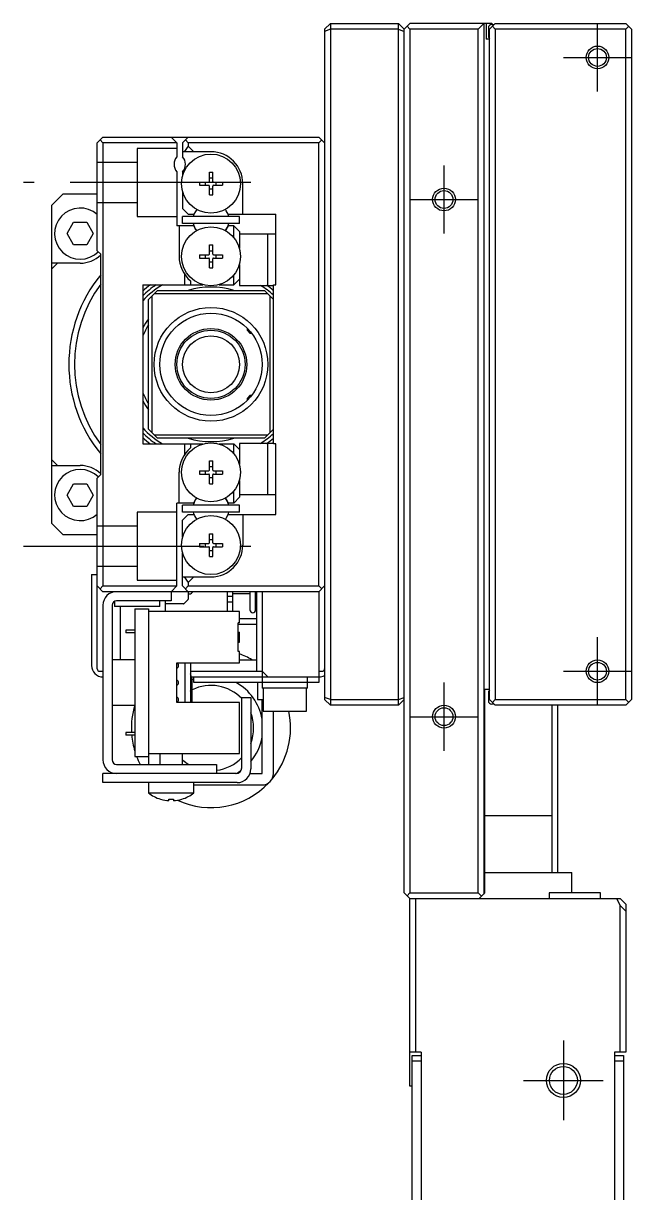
# Model space of a CAD drawing. Extents: x -2 to 706, y -8 to 420.
# Drawn here: x -2.5 to 51, y 232.5 to 335.4 of the extents above; entities that cross this region are included whole.
import ezdxf

# ---------------------------------------------------------------- set-up
doc = ezdxf.new("R2010")
doc.units = 0
doc.header["$LTSCALE"] = 0.5
doc.linetypes.add('CENTER', pattern=[50.8, 31.75, -6.35, 6.35, -6.35])
doc.linetypes.add('DASHED', pattern=[19.05, 12.7, -6.35])
for name, color, linetype in [('MSM_CENTER', 1, 'CENTER'), ('MSM_CONTINUOUS', 7, 'CONTINUOUS'), ('MSM_DASHED', 4, 'DASHED'), ('MSM_NARROW', 5, 'CONTINUOUS')]:
    doc.layers.add(name, color=color, linetype=linetype)

msp = doc.modelspace()

# ---------------------------------------------------------------- linework, layer by layer
at = {"layer": 'MSM_CENTER'}
for p, q in [((48, 329.38), (48, 335.38)), ((45, 332.38), (51, 332.38)), ((34.5, 316.88), (34.5, 322.88)), ((17.5, 321.38), (-2.5, 321.38)), ((31.5, 319.88), (37.5, 319.88)), ((-2.5, 289.38), (17.5, 289.38)), ((48, 275.38), (48, 281.38)), ((45, 278.38), (51, 278.38)), ((34.5, 271.38), (34.5, 277.38)), ((31.5, 274.38), (37.5, 274.38)), ((45, 245.88), (45, 238.88)), ((41.5, 242.38), (48.5, 242.38))]:
    msp.add_line(p, q, dxfattribs=at)
at = {"layer": 'MSM_CONTINUOUS'}
for p, q in [((24.5, 335.38), (24, 334.88)), ((24.5, 335.38), (30.5, 335.38)), ((24.5, 335.38), (24.5, 275.38)), ((31, 334.88), (30.5, 335.38)), ((30.5, 275.38), (30.5, 335.38)), ((31, 334.88), (31.5, 335.38)), ((38.7, 335.38), (31.5, 335.38)), ((38, 335.38), (37.5, 334.88)), ((38, 335.38), (38, 258.78)), ((38.2, 335.38), (38.2, 333.98)), ((38.5, 334.88), (39, 335.38)), ((38.7, 335.38), (38.8, 335.28)), ((39, 335.38), (50.5, 335.38)), ((50.5, 335.38), (51, 334.88)), ((24.5, 334.88), (24, 334.67)), ((24, 334.88), (24, 275.88)), ((30.5, 334.88), (24.5, 334.88)), ((30.5, 334.88), (31, 334.67)), ((31, 258.88), (31, 334.88)), ((31.5, 334.88), (31.25, 335.13)), ((31.5, 334.88), (31.5, 258.88)), ((37.5, 334.88), (31.5, 334.88)), ((37.5, 258.88), (37.5, 334.88)), ((38.4, 334.98), (38.4, 334.28)), ((38.5, 275.88), (38.5, 334.88)), ((38.7, 335.28), (38.9, 335.28)), ((39, 334.88), (38.75, 335.13)), ((50.5, 334.88), (39, 334.88)), ((39, 334.88), (39, 275.88)), ((50.75, 335.13), (50.5, 334.88)), ((50.5, 275.88), (50.5, 334.88)), ((51, 334.88), (51, 275.88)), ((38.5, 333.98), (38.2, 333.98)), ((4, 324.88), (4.5, 325.38)), ((4.5, 324.88), (4.25, 325.13)), ((4.5, 325.38), (23.5, 325.38)), ((10.5, 325.38), (11, 324.88)), ((12, 325.38), (11.5, 324.88)), ((12, 324.88), (11.75, 325.13)), ((23.5, 325.38), (24, 324.88)), ((23.75, 325.13), (23.5, 324.88)), ((4, 315.38), (4, 324.88)), ((4.5, 324.88), (4.5, 285.88)), ((11, 324.88), (4.5, 324.88)), ((11, 324.88), (11, 323.64)), ((11.5, 324.88), (11.5, 323.64)), ((14, 324.08), (11.5, 324.08)), ((12, 324.58), (11.65, 324.08)), ((12, 324.88), (12, 324.58)), ((23.5, 324.88), (12, 324.88)), ((12.5, 324.08), (12, 324.58)), ((23.5, 285.88), (23.5, 324.88)), ((11, 322.32), (11, 317.58)), ((11.5, 322.32), (11.5, 321.99)), ((13.86, 322.28), (14.15, 322.28)), ((13.86, 321.48), (13.86, 322.28)), ((14.15, 321.48), (14.15, 322.28)), ((13, 321.42), (13.8, 321.42)), ((13, 321.42), (13, 321.13)), ((13, 321.13), (13.8, 321.13)), ((13.53, 321.13), (13.53, 321.42)), ((14.15, 321.75), (13.86, 321.75)), ((13.86, 320.28), (13.86, 321.07)), ((14.15, 320.28), (14.15, 321.07)), ((14.21, 321.42), (15, 321.42)), ((14.21, 321.13), (15, 321.13)), ((14.47, 321.13), (14.47, 321.42)), ((15, 321.42), (15, 321.13)), ((16.8, 318.58), (16.8, 321.28)), ((1, 320.38), (0, 319.38)), ((1, 320.38), (4, 320.38)), ((11.5, 320.56), (11.5, 319.08)), ((13.86, 320.81), (14.15, 320.81)), ((13.86, 320.28), (14.15, 320.28)), ((0, 291.38), (0, 319.38)), ((11.5, 319.08), (12, 318.58)), ((15.52, 318.58), (15.33, 318.9)), ((1.35, 316.88), (1.92, 317.88)), ((1.92, 317.88), (3.08, 317.88)), ((3.08, 317.88), (3.65, 316.88)), ((11.5, 317.78), (11.5, 318.38)), ((16.5, 318.38), (11.5, 318.38)), ((12, 318.58), (12.48, 318.58)), ((12.54, 318.67), (12.48, 318.58)), ((15.52, 318.58), (19.7, 318.58)), ((16.5, 317.78), (16.5, 318.38)), ((19.7, 312.38), (19.7, 318.58)), ((1.92, 315.88), (1.35, 316.88)), ((3.65, 316.88), (3.08, 315.88)), ((12.46, 317.58), (11, 317.58)), ((11.2, 317.58), (11.2, 314.88)), ((16.5, 317.78), (11.5, 317.78)), ((12.46, 317.58), (12.54, 317.44)), ((15.33, 317.2), (15.54, 317.58)), ((16, 317.58), (15.54, 317.58)), ((16, 316.54), (16, 317.58)), ((16, 317.58), (16.5, 317.08)), ((16.5, 317.08), (16.5, 315.59)), ((3.08, 315.88), (1.92, 315.88)), ((13.86, 315.88), (14.15, 315.88)), ((13.86, 315.08), (13.86, 315.88)), ((14.15, 315.08), (14.15, 315.88)), ((19.7, 316.83), (16.5, 316.83)), ((19, 312.33), (19, 316.83)), ((4.3, 315.08), (4, 315.38)), ((4.3, 295.68), (4.3, 315.08)), ((13, 315.02), (13.8, 315.02)), ((13, 315.02), (13, 314.73)), ((13.53, 314.73), (13.53, 315.02)), ((14.15, 315.35), (13.86, 315.35)), ((14.21, 315.02), (15, 315.02)), ((14.47, 314.73), (14.47, 315.02)), ((15, 315.02), (15, 314.73)), ((0, 313.78), (0.5, 314.28)), ((2.5, 314.28), (0, 314.28)), ((13, 314.73), (13.8, 314.73)), ((13.86, 313.88), (13.86, 314.67)), ((13.86, 314.41), (14.15, 314.41)), ((13.86, 313.88), (14.15, 313.88)), ((14.15, 313.88), (14.15, 314.67)), ((14.21, 314.73), (15, 314.73)), ((16.5, 314.16), (16.5, 312.33)), ((11.7, 312.38), (11.7, 313.28)), ((12.2, 312.73), (12.2, 312.38)), ((16, 312.38), (16, 313.22)), ((16.5, 312.88), (16, 312.38)), ((8, 312.38), (8, 298.38)), ((8, 312.38), (13.29, 312.38)), ((8.5, 311.08), (9.3, 311.88)), ((9.3, 311.88), (18.7, 311.88)), ((14.71, 312.38), (16, 312.38)), ((16.5, 312.33), (19.5, 312.33)), ((18.7, 311.88), (19.5, 311.08)), ((19.5, 298.38), (19.5, 312.38)), ((19.5, 312.38), (19.7, 312.38)), ((8.5, 299.68), (8.5, 311.08)), ((8.8, 311.38), (8.8, 299.38)), ((19, 311.58), (9, 311.58)), ((19.2, 299.38), (19.2, 311.38)), ((17.2, 308.35), (17.2, 308.54)), ((17.2, 308.35), (17.43, 308.13)), ((17.43, 308.3), (17.43, 308.13)), ((17.43, 308.13), (17.56, 308.13)), ((17.43, 302.63), (17.2, 302.4)), ((17.43, 302.63), (17.43, 302.46)), ((17.56, 302.63), (17.43, 302.63)), ((17.2, 302.21), (17.2, 302.4)), ((9.3, 298.88), (8.5, 299.68)), ((19.5, 299.68), (18.7, 298.88)), ((8, 298.38), (13.29, 298.38)), ((9, 299.18), (19, 299.18)), ((18.7, 298.88), (9.3, 298.88)), ((11.7, 297.47), (11.7, 298.38)), ((12.2, 298.38), (12.2, 298.02)), ((14.71, 298.38), (16, 298.38)), ((16, 297.54), (16, 298.38)), ((16, 298.38), (16.5, 297.88)), ((19.5, 298.43), (16.5, 298.43)), ((16.5, 298.43), (16.5, 296.59)), ((19, 293.93), (19, 298.43)), ((19.7, 298.38), (19.5, 298.38)), ((19.7, 292.18), (19.7, 298.38)), ((0.5, 296.48), (0, 296.98)), ((0, 296.48), (2.5, 296.48)), ((13.86, 296.88), (14.15, 296.88)), ((13.86, 296.08), (13.86, 296.88)), ((14.15, 296.35), (13.86, 296.35)), ((14.15, 296.08), (14.15, 296.88)), ((4, 295.38), (4.3, 295.68)), ((4, 278.58), (4, 295.38)), ((11.2, 293.18), (11.2, 295.88)), ((13, 296.02), (13.8, 296.02)), ((13, 296.02), (13, 295.73)), ((13, 295.73), (13.8, 295.73)), ((13.53, 295.73), (13.53, 296.02)), ((13.86, 294.88), (13.86, 295.67)), ((13.86, 295.41), (14.15, 295.41)), ((14.15, 294.88), (14.15, 295.67)), ((14.21, 296.02), (15, 296.02)), ((14.21, 295.73), (15, 295.73)), ((14.47, 295.73), (14.47, 296.02)), ((15, 296.02), (15, 295.73)), ((1.35, 293.88), (1.92, 294.88)), ((1.92, 294.88), (3.08, 294.88)), ((3.08, 294.88), (3.65, 293.88)), ((13.86, 294.88), (14.15, 294.88)), ((16, 293.18), (16, 294.22)), ((16.5, 295.16), (16.5, 293.68)), ((1.92, 292.88), (1.35, 293.88)), ((3.65, 293.88), (3.08, 292.88)), ((11, 285.88), (11, 293.18)), ((12.46, 293.18), (11, 293.18)), ((12.54, 293.32), (12.46, 293.18)), ((15.54, 293.18), (15.33, 293.55)), ((16, 293.18), (15.54, 293.18)), ((16.5, 293.68), (16, 293.18)), ((16.5, 293.93), (19.7, 293.93)), ((3.08, 292.88), (1.92, 292.88)), ((11.5, 292.38), (11.5, 292.98)), ((16.5, 292.98), (11.5, 292.98)), ((16.5, 292.38), (11.5, 292.38)), ((12, 292.18), (11.5, 291.68)), ((12, 292.18), (12.48, 292.18)), ((12.48, 292.18), (12.54, 292.09)), ((15.33, 291.85), (15.52, 292.18)), ((15.52, 292.18), (19.7, 292.18)), ((16.5, 292.38), (16.5, 292.98)), ((16.8, 292.18), (16.8, 289.48)), ((0, 291.38), (1, 290.38)), ((11.5, 290.19), (11.5, 291.68)), ((4, 290.38), (1, 290.38)), ((13.86, 290.48), (14.15, 290.48)), ((13.86, 289.68), (13.86, 290.48)), ((14.15, 289.68), (14.15, 290.48)), ((13, 289.62), (13.8, 289.62)), ((13, 289.62), (13, 289.33)), ((13, 289.33), (13.8, 289.33)), ((13.53, 289.33), (13.53, 289.62)), ((14.15, 289.95), (13.86, 289.95)), ((13.86, 288.48), (13.86, 289.27)), ((14.15, 288.48), (14.15, 289.27)), ((14.21, 289.62), (15, 289.62)), ((14.21, 289.33), (15, 289.33)), ((14.47, 289.33), (14.47, 289.62)), ((15, 289.62), (15, 289.33)), ((11.5, 285.88), (11.5, 288.76)), ((13.86, 289.01), (14.15, 289.01)), ((13.86, 288.48), (14.15, 288.48)), ((3.5, 286.88), (4, 286.88)), ((3.5, 286.88), (3.5, 278.88)), ((11.5, 286.68), (14, 286.68)), ((11.65, 286.68), (12, 286.18)), ((12, 286.18), (12.5, 286.68)), ((12, 286.18), (12, 285.88)), ((4.5, 285.38), (4, 285.88)), ((4.25, 285.63), (4.5, 285.88)), ((4.5, 285.88), (11, 285.88)), ((23.5, 285.38), (4.5, 285.38)), ((11, 285.88), (10.5, 285.38)), ((10.5, 285.38), (10.5, 284.58)), ((12, 285.38), (11.5, 285.88)), ((11.75, 285.63), (12, 285.88)), ((12, 285.88), (23.5, 285.88)), ((12, 285.38), (12, 284.72)), ((12, 285.19), (12.11, 285.19)), ((15.43, 285.38), (15.43, 283.63)), ((15.43, 284.98), (15.93, 284.98)), ((15.93, 283.63), (15.93, 285.38)), ((17.43, 285.18), (15.93, 285.18)), ((17.43, 285.38), (17.43, 283.78)), ((17.93, 283.78), (17.93, 285.38)), ((18, 285.18), (17.93, 285.18)), ((18, 285.38), (18, 278.38)), ((18.5, 285.38), (18.5, 276.88)), ((23.5, 285.88), (23.75, 285.63)), ((24, 285.88), (23.5, 285.38)), ((23.5, 285.38), (23.5, 277.38)), ((4.5, 284.18), (4.5, 270.58)), ((5.3, 284.18), (5.3, 270.58)), ((5.5, 284.52), (5.5, 284.08)), ((9.5, 284.08), (5.5, 284.08)), ((10.5, 284.58), (5.7, 284.58)), ((6, 284.08), (6, 279.38)), ((9.5, 284.08), (9.5, 284.58)), ((10, 283.63), (10, 284.58)), ((11.58, 284.3), (10, 284.3)), ((11.97, 284.65), (11.65, 284.33)), ((15.43, 284.48), (15.93, 284.48)), ((7.3, 283.88), (7.3, 270.88)), ((7.3, 283.88), (8.5, 283.88)), ((8.5, 283.88), (8.5, 270.18)), ((16.5, 283.63), (8.5, 283.63)), ((16.5, 282.63), (16.5, 283.63)), ((18, 282.98), (16.5, 282.98)), ((6.5, 282), (6.5, 281.75)), ((7.3, 282), (6.5, 282)), ((16.4, 280.13), (16.4, 282.63)), ((16.5, 282.63), (16.4, 282.63)), ((18, 282.48), (16.4, 282.48)), ((7.3, 281.75), (6.5, 281.75)), ((16.4, 281.83), (16.5, 281.83)), ((16.4, 281.45), (16.5, 281.45)), ((16.4, 281.3), (16.5, 281.3)), ((16.4, 280.93), (16.5, 280.93)), ((16.5, 280.93), (16.5, 281.83)), ((16.5, 280.13), (16.4, 280.13)), ((16.5, 279.13), (16.5, 280.13)), ((7.3, 279.38), (5.3, 279.38)), ((11, 279.13), (16.5, 279.13)), ((11, 275.63), (11, 279.13)), ((11.7, 279.13), (11.7, 275.63)), ((12.2, 279.13), (12.2, 275.63)), ((16.5, 279.38), (18, 279.38)), ((4.2, 278.38), (4.5, 278.38)), ((12.2, 278.38), (18.5, 278.38)), ((12.29, 277.88), (23.5, 277.88)), ((12.5, 277.38), (12.5, 277.88)), ((19, 277.88), (18.5, 278.38)), ((22.5, 276.88), (22.5, 277.88)), ((23.5, 278.38), (23.8, 278.38)), ((12.35, 275.63), (12.35, 277.38)), ((23.5, 277.38), (12.5, 277.38)), ((18.1, 277.38), (18.1, 275.88)), ((22.5, 276.88), (18.5, 276.88)), ((18.6, 276.88), (18.6, 274.88)), ((22.4, 274.88), (22.4, 276.88)), ((38.5, 276.78), (38.1, 276.78)), ((38.1, 258.88), (38.1, 276.78)), ((16.7, 276.08), (17.5, 276.08)), ((16.7, 269.88), (16.7, 276.08)), ((17.5, 276.08), (17.5, 269.78)), ((18.1, 275.88), (18.6, 275.88)), ((18.5, 269.38), (18.5, 275.88)), ((24.5, 275.88), (24, 276.08)), ((24.5, 275.38), (24, 275.88)), ((24.5, 275.88), (30.5, 275.88)), ((30.5, 275.88), (31, 276.08)), ((30.5, 275.38), (31, 275.88)), ((38.4, 276.48), (38.4, 275.78)), ((39, 275.38), (38.5, 275.88)), ((38.75, 275.63), (39, 275.88)), ((39, 275.88), (50.5, 275.88)), ((50.5, 275.88), (50.75, 275.63)), ((51, 275.88), (50.5, 275.38)), ((5.3, 275.38), (7.3, 275.38)), ((16.5, 275.63), (11, 275.63)), ((16.5, 271.13), (16.5, 275.63)), ((18.6, 274.88), (22.4, 274.88)), ((19.5, 269.38), (19.5, 274.88)), ((30.5, 275.38), (24.5, 275.38)), ((38.9, 275.48), (38.7, 275.48)), ((50.5, 275.38), (39, 275.38)), ((44, 260.68), (44, 275.38)), ((44.5, 260.68), (44.5, 275.38)), ((7.3, 273), (6.5, 273)), ((6.5, 273), (6.5, 272.75)), ((7.3, 272.75), (6.5, 272.75)), ((7.3, 270.88), (8.5, 270.88)), ((8.5, 271.13), (16.5, 271.13)), ((9.5, 271.13), (9.5, 270.18)), ((11.5, 270.18), (11.5, 271.13)), ((5.7, 270.18), (14.5, 270.18)), ((14.5, 270.18), (14.5, 269.38)), ((4.5, 268.58), (4.5, 269.38)), ((16.2, 269.38), (4.5, 269.38)), ((16.3, 268.58), (4.5, 268.58)), ((8.5, 268.58), (8.5, 267.68)), ((12.5, 267.68), (12.5, 268.58)), ((17.43, 269.38), (18.5, 269.38)), ((8.5, 267.68), (12.5, 267.68)), ((12.5, 268.38), (18.5, 268.38)), ((9.55, 267.12), (9.57, 267.12)), ((10.3, 267.12), (10.7, 267.12)), ((10.3, 266.99), (10.3, 267.12)), ((10.7, 267.12), (10.7, 266.99)), ((11.43, 267.12), (11.45, 267.12)), ((38.1, 265.68), (44, 265.68)), ((38.1, 260.68), (45.75, 260.68)), ((45.75, 258.88), (45.75, 260.68)), ((31, 258.88), (31.5, 258.38)), ((31.25, 258.63), (31.5, 258.88)), ((31.5, 258.88), (37.5, 258.88)), ((31.5, 258.38), (50, 258.38)), ((31.5, 241.88), (31.5, 258.38)), ((32, 258.38), (32, 244.88)), ((37.5, 258.88), (37.8, 258.58)), ((37.6, 258.38), (38.1, 258.88)), ((43.75, 258.88), (43.75, 258.38)), ((48.25, 258.88), (43.75, 258.88)), ((48.25, 258.38), (48.25, 258.88)), ((50, 257.76), (49.69, 258.38)), ((50, 258.38), (50.5, 257.88)), ((50, 244.88), (50, 257.76)), ((50.5, 257.26), (50, 257.76)), ((50.5, 257.88), (50.5, 244.88)), ((32.5, 244.88), (31.5, 244.88)), ((32.5, 244.88), (32.5, 229.38)), ((49.5, 244.88), (49.5, 229.38)), ((50.5, 244.88), (49.5, 244.88)), ((31.7, 244.58), (32.5, 244.58)), ((31.7, 229.58), (31.7, 244.58)), ((32.5, 244.08), (31.7, 244.08)), ((49.5, 244.58), (50.3, 244.58)), ((50.3, 244.08), (49.5, 244.08)), ((50.3, 244.58), (50.3, 229.18)), ((31.7, 241.88), (31.5, 241.88))]:
    msp.add_line(p, q, dxfattribs=at)
for centre, radius in [((48, 332.38), 0.783), ((14, 321.28), 2.6), ((34.5, 319.88), 0.783), ((14, 314.88), 2.6), ((14, 305.38), 5), ((14, 305.38), 4.5), ((14, 305.38), 3.15), ((14, 305.38), 3), ((14, 295.88), 2.6), ((14, 289.48), 2.6), ((48, 278.38), 0.783), ((34.5, 274.38), 0.783), ((45, 242.38), 1.23)]:
    msp.add_circle(centre, radius, dxfattribs=at)
for centre, radius, start, end in [((38.7, 334.98), 0.3, 90, 180), ((38.7, 334.28), 0.3, 180, 228.1897), ((14, 321.28), 2.8, 0, 90), ((11.75, 322.98), 1, 138.5904, 221.4096), ((10.75, 322.98), 1, 318.5904, 41.4096), ((13.8, 321.48), 0.06, 270, 0), ((13.8, 321.07), 0.06, 0, 90), ((14.21, 321.48), 0.06, 180, 270), ((14.21, 321.07), 0.06, 90, 180), ((2.5, 316.88), 2.25, 48.1897, 315), ((14.12, 317.91), 1.75, 141.5493, 154.5052), ((13.89, 317.91), 1.75, 34.5052, 38.4507), ((14, 318.08), 1.59, 160.1817, 169.1069), ((14, 318.08), 1.59, 10.8931, 19.8183), ((14, 318.08), 1.59, 190.8931, 216.1972), ((14.12, 318.19), 1.75, 205.4948, 217.006), ((14, 318.08), 1.59, 323.8028, 349.1069), ((13.89, 318.19), 1.75, 322.994, 325.4948), ((2.5, 316.88), 2.6, 270, 313.8131), ((14, 314.88), 2.8, 180, 229.9948), ((13.8, 315.08), 0.06, 270, 0), ((14.21, 315.08), 0.06, 180, 270), ((13.8, 314.67), 0.06, 0, 90), ((14.21, 314.67), 0.06, 90, 180), ((14, 305.38), 12.5, 140.8958, 219.1042), ((14, 305.38), 12, 143.9334, 216.0666), ((14, 305.38), 8.8, 127.3018, 132.9859), ((14, 305.38), 8.5, 124.5603, 134.9009), ((14, 305.38), 8.2, 121.3881, 137.0297), ((14, 305.38), 6.8, 72.9174, 107.0826), ((14, 305.38), 8.2, 47.8764, 57.9474), ((14, 305.38), 8.5, 49.6798, 54.8499), ((14, 305.38), 8.8, 51.3178, 52.1643), ((14, 305.38), 6.8, 143.9811, 151.9275), ((14, 305.38), 6.5, 147.7958, 157.3801), ((14, 305.38), 6.5, 202.6199, 212.2042), ((14, 305.38), 6.8, 208.0725, 216.0189), ((14, 305.38), 8.2, 222.9703, 238.6119), ((14, 305.38), 8.5, 225.0991, 235.4397), ((14, 305.38), 8.8, 227.0141, 232.6982), ((14, 305.38), 6.8, 252.9174, 287.0826), ((14, 305.38), 8.2, 302.0526, 312.1236), ((14, 305.38), 8.5, 305.1501, 310.3202), ((14, 305.38), 8.8, 307.8357, 308.6822), ((14, 295.88), 2.8, 130.0052, 180), ((2.5, 293.88), 2.6, 46.1869, 90), ((2.5, 293.88), 2.25, 45, 311.8103), ((13.8, 296.08), 0.06, 270, 0), ((13.8, 295.67), 0.06, 0, 90), ((14.21, 296.08), 0.06, 180, 270), ((14.21, 295.67), 0.06, 90, 180), ((14, 292.68), 1.59, 143.8028, 169.1069), ((14.12, 292.56), 1.75, 142.994, 154.5052), ((13.89, 292.56), 1.75, 34.5052, 37.006), ((14, 292.68), 1.59, 10.8931, 36.1972), ((14, 292.68), 1.59, 190.8931, 199.8183), ((14, 292.68), 1.59, 340.1817, 349.1069), ((14.12, 292.84), 1.75, 205.4948, 218.4507), ((13.89, 292.84), 1.75, 321.5493, 325.4948), ((13.8, 289.68), 0.06, 270, 0), ((13.8, 289.27), 0.06, 0, 90), ((14, 289.48), 2.8, 270, 0), ((14.21, 289.68), 0.06, 180, 270), ((14.21, 289.27), 0.06, 90, 180), ((5.7, 284.18), 1.2, 90, 180), ((12.11, 285.52), 0.33, 270, 334.8973), ((5.7, 284.18), 0.4, 90, 180), ((11.58, 284.4), 0.1, 270, 315), ((11.9, 284.72), 0.1, 315, 0), ((17.68, 283.78), 0.25, 180, 0), ((14, 273.38), 7, 58.9973, 69.0752), ((4.5, 278.88), 1, 180, 270), ((10.9, 278.88), 0.25, 293.5782, 66.4218), ((4.2, 278.58), 0.2, 180, 270), ((10.35, 277.38), 2, 337.6684, 22.3316), ((23.5, 278.88), 1, 270, 300.0001), ((23.8, 278.58), 0.2, 270, 0), ((10.9, 277.38), 0.25, 293.5782, 66.4218), ((14, 273.38), 4.57, 109.1612, 111.3849), ((14, 273.38), 3.75, 43.9455, 116.1039), ((14, 273.38), 4.57, 10.0412, 61.0773), ((10.9, 275.88), 0.25, 293.5782, 66.4218), ((38.7, 276.48), 0.3, 131.8103, 180), ((38.7, 275.78), 0.3, 180, 270), ((14, 273.38), 7, 163.165, 183.0709), ((14, 273.38), 3.75, 338.9606, 21.0394), ((14, 273.38), 7, 320.1571, 12.3736), ((14, 273.38), 7, 185.1225, 196.835), ((14, 273.38), 4.57, 319.984, 349.9588), ((5.7, 270.58), 1.2, 180, 270), ((5.7, 270.58), 0.4, 180, 270), ((14, 273.38), 7, 200.9248, 207.2029), ((14, 273.38), 3.75, 228.1897, 238.5761), ((14, 273.38), 3.75, 277.6623, 316.0545), ((16.2, 269.88), 0.5, 270, 0), ((14, 273.38), 4.57, 298.9226, 305.3792), ((16.3, 269.78), 1.2, 270, 0), ((14, 273.38), 7, 245.0469, 316.5758), ((18.5, 269.38), 1, 270, 0), ((10.5, 270.18), 3.2, 231.3178, 252.73), ((10.5, 270.18), 3.2, 287.27, 308.6822), ((10.5, 270.18), 3.19, 253.0947, 266.4097), ((10.5, 270.18), 3.19, 273.5903, 286.9053)]:
    msp.add_arc(centre, radius, start, end, dxfattribs=at)
at = {"layer": 'MSM_DASHED'}
for p, q in [((11, 324.38), (7.5, 324.38)), ((7.5, 324.38), (7.5, 318.38)), ((7.5, 323.13), (4, 323.13)), ((4, 319.63), (7.5, 319.63)), ((7.5, 318.38), (11, 318.38)), ((7.5, 292.38), (7.5, 286.38)), ((11, 292.38), (7.5, 292.38)), ((7.5, 291.13), (4, 291.13)), ((4, 287.63), (7.5, 287.63)), ((7.5, 286.38), (11, 286.38))]:
    msp.add_line(p, q, dxfattribs=at)
at = {"layer": 'MSM_NARROW'}
for p, q in [((17.56, 308.13), (17.56, 308.13)), ((17.56, 302.63), (17.56, 302.63))]:
    msp.add_line(p, q, dxfattribs=at)
for centre, radius in [((48, 332.38), 1), ((34.5, 319.88), 1), ((14, 305.38), 2.5), ((48, 278.38), 1), ((34.5, 274.38), 1), ((45, 242.38), 1.5)]:
    msp.add_circle(centre, radius, dxfattribs=at)

doc.saveas('drawing.dxf')
